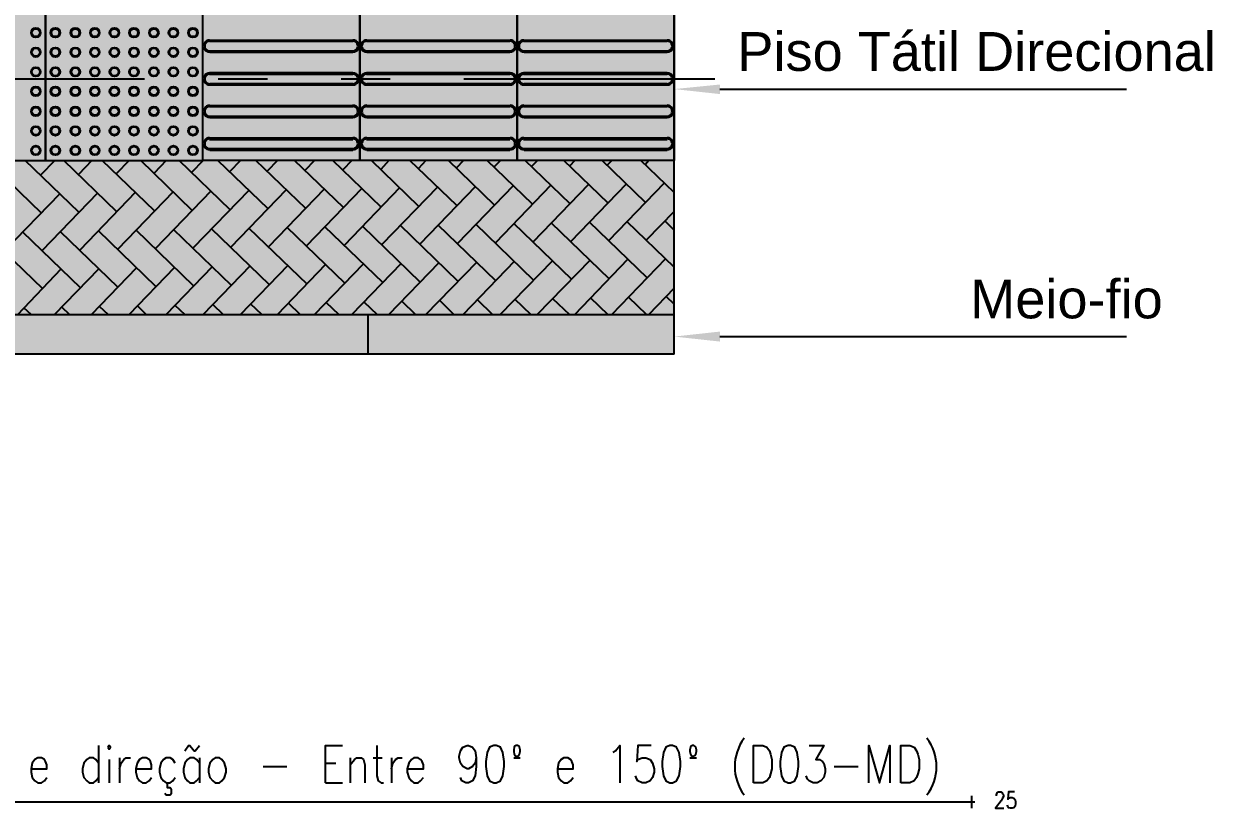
# Model space of a CAD drawing. Header units: feet. Extents: x 203667 to 205527, y 9204857 to 9205156.
# Drawn here: x 203754.477 to 203757.5, y 9204926.021 to 9204928.015 of the extents above; entities that cross this region are included whole.
import ezdxf

# ---------------------------------------------------------------- set-up
doc = ezdxf.new("R2010")
doc.units = ezdxf.units.FT
doc.header["$LTSCALE"] = 0.3
doc.header["$MEASUREMENT"] = 0
doc.layers.add('PDF_0', color=7, linetype='Continuous', true_color=0x929498)
doc.layers.add('PDF_A_Piso_Tatil', color=7, linetype='Continuous', true_color=0xffffa3)
for name, color, linetype in [('PDF_A_Cotas', 7, 'Continuous'), ('PDF_A_Texto', 7, 'Continuous'), ('PDF_Text', 7, 'Continuous')]:
    doc.layers.add(name, color=color, linetype=linetype)
doc.styles.add('PDF Arial', font='arial.ttf')

msp = doc.modelspace()

# ---------------------------------------------------------------- hatches: boundary and pattern name
at = {"layer": 'PDF_0', "true_color": 0xf7f7f7, "transparency": 33554559}
msp.add_hatch(color=7, dxfattribs=at).paths.add_polyline_path([(203754.1328, 9204929.6659), (203753.7532, 9204929.6659), (203753.7532, 9204927.8747), (203753.7553, 9204927.825), (203753.7616, 9204927.7763), (203753.7722, 9204927.7277), (203753.7859, 9204927.6801), (203753.7912, 9204927.6674), (203753.8039, 9204927.6346), (203753.8261, 9204927.5892), (203753.8515, 9204927.5469), (203753.88, 9204927.5067), (203753.9118, 9204927.4686), (203753.9467, 9204927.4337), (203753.9847, 9204927.402), (203754.0249, 9204927.3735), (203754.0672, 9204927.3481), (203754.1127, 9204927.3259), (203754.1581, 9204927.3079), (203754.2057, 9204927.2942), (203754.2544, 9204927.2836), (203754.3041, 9204927.2772), (203754.3527, 9204927.2751), (203756.1313, 9204927.2751), (203756.1313, 9204927.6674), (203754.1328, 9204927.6674)])
at = {"layer": 'PDF_A_Cotas', "true_color": 0xdfdfdf, "transparency": 33554559}
msp.add_hatch(color=254, dxfattribs=at).paths.add_polyline_path([(203753.7532, 9204929.6659), (203753.6538, 9204929.6659), (203753.6538, 9204927.8747), (203753.6559, 9204927.825), (203753.6559, 9204927.8229), (203753.6612, 9204927.7763), (203753.6612, 9204927.771), (203753.6696, 9204927.7277), (203753.6707, 9204927.7192), (203753.6813, 9204927.6801), (203753.6844, 9204927.6685), (203753.6971, 9204927.6346), (203753.7024, 9204927.6198), (203753.7151, 9204927.5892), (203753.7225, 9204927.5712), (203753.7362, 9204927.5469), (203753.7468, 9204927.5257), (203753.7584, 9204927.5067), (203753.7838, 9204927.4686), (203753.806, 9204927.439), (203753.8103, 9204927.4337), (203753.8377, 9204927.402), (203753.8399, 9204927.3988), (203753.8663, 9204927.3735), (203753.8769, 9204927.3618), (203753.8938, 9204927.3481), (203753.9171, 9204927.328), (203753.9202, 9204927.3259), (203753.9445, 9204927.3079), (203753.9594, 9204927.2973), (203753.9646, 9204927.2942), (203753.9932, 9204927.2751), (203754.0038, 9204927.2688), (203754.0492, 9204927.2445), (203754.0979, 9204927.2233), (203754.1465, 9204927.2064), (203754.1973, 9204927.1926), (203754.2491, 9204927.1831), (203754.3009, 9204927.1778), (203754.3527, 9204927.1757), (203756.1313, 9204927.1757), (203756.1313, 9204927.2751), (203754.3527, 9204927.2751), (203754.3041, 9204927.2772), (203754.2544, 9204927.2836), (203754.2057, 9204927.2942), (203754.1952, 9204927.2973), (203754.1581, 9204927.3079), (203754.1127, 9204927.3259), (203754.1074, 9204927.328), (203754.0672, 9204927.3481), (203754.0429, 9204927.3618), (203754.0249, 9204927.3735), (203753.989, 9204927.3988), (203753.9847, 9204927.402), (203753.9467, 9204927.4337), (203753.9424, 9204927.439), (203753.9118, 9204927.4686), (203753.9023, 9204927.4813), (203753.88, 9204927.5067), (203753.8663, 9204927.5257), (203753.8515, 9204927.5469), (203753.8367, 9204927.5712), (203753.8261, 9204927.5892), (203753.8113, 9204927.6198), (203753.8039, 9204927.6346), (203753.7902, 9204927.6685), (203753.7859, 9204927.6801), (203753.7743, 9204927.7192), (203753.7722, 9204927.7277), (203753.7627, 9204927.771), (203753.7616, 9204927.7763), (203753.7563, 9204927.8229), (203753.7553, 9204927.825), (203753.7532, 9204927.8747)])
at = {"layer": 'PDF_A_Piso_Tatil', "transparency": 33554559}
msp.add_hatch(color=256, dxfattribs=at).paths.add_polyline_path([(203754.9322, 9204928.4668), (203754.5473, 9204928.4668), (203754.5473, 9204929.6659), (203754.1328, 9204929.6659), (203754.1328, 9204927.6674), (203756.1313, 9204927.6674), (203756.1313, 9204928.0819), (203754.9322, 9204928.0819)])

# ---------------------------------------------------------------- linework, layer by layer
at = {"layer": 'PDF_0', "color": 7, "lineweight": 25}
for points in [[(203756.1313, 9204927.1757), (203756.1313, 9204928.6942), (203755.1595, 9204928.6942)], [(203755.3139, 9204927.973), (203754.9491, 9204927.973)], [(203754.9491, 9204927.9709), (203755.3139, 9204927.9709)], [(203755.7136, 9204927.973), (203755.3488, 9204927.973)], [(203755.3488, 9204927.9709), (203755.7136, 9204927.9709)], [(203756.1133, 9204927.973), (203755.7485, 9204927.973)], [(203755.7485, 9204927.9709), (203756.1133, 9204927.9709)], [(203755.3139, 9204927.9455), (203754.9502, 9204927.9455)], [(203754.9502, 9204927.9434), (203755.3139, 9204927.9434)], [(203755.7136, 9204927.9455), (203755.3499, 9204927.9455)], [(203755.3499, 9204927.9434), (203755.7136, 9204927.9434)], [(203756.1133, 9204927.9455), (203755.7496, 9204927.9455)], [(203755.7496, 9204927.9434), (203756.1133, 9204927.9434)], [(203754.7841, 9204927.8747), (203753.5353, 9204927.8747), (203752.8966, 9204927.8747)], [(203755.3139, 9204927.8905), (203754.9491, 9204927.8905)], [(203754.9491, 9204927.8874), (203755.3139, 9204927.8874)], [(203755.0971, 9204927.8747), (203754.9713, 9204927.8747)], [(203755.4091, 9204927.8747), (203755.2843, 9204927.8747)], [(203755.7136, 9204927.8905), (203755.3488, 9204927.8905)], [(203755.3488, 9204927.8874), (203755.7136, 9204927.8874)], [(203756.2349, 9204927.8747), (203755.5962, 9204927.8747)], [(203756.1133, 9204927.8905), (203755.7485, 9204927.8905)], [(203755.7485, 9204927.8874), (203756.1133, 9204927.8874)], [(203755.3139, 9204927.863), (203754.9502, 9204927.863)], [(203754.9502, 9204927.8599), (203755.3139, 9204927.8599)], [(203755.7136, 9204927.863), (203755.3499, 9204927.863)], [(203755.3499, 9204927.8599), (203755.7136, 9204927.8599)], [(203756.1133, 9204927.863), (203755.7496, 9204927.863)], [(203755.7496, 9204927.8599), (203756.1133, 9204927.8599)], [(203755.3139, 9204927.807), (203754.9491, 9204927.807)], [(203755.7136, 9204927.807), (203755.3488, 9204927.807)], [(203756.1133, 9204927.807), (203755.7485, 9204927.807)], [(203754.9491, 9204927.8049), (203755.3139, 9204927.8049)], [(203755.3139, 9204927.7795), (203754.9502, 9204927.7795)], [(203754.9502, 9204927.7774), (203755.3139, 9204927.7774)], [(203755.3488, 9204927.8049), (203755.7136, 9204927.8049)], [(203755.7136, 9204927.7795), (203755.3499, 9204927.7795)], [(203755.3499, 9204927.7774), (203755.7136, 9204927.7774)], [(203755.7485, 9204927.8049), (203756.1133, 9204927.8049)], [(203756.1133, 9204927.7795), (203755.7496, 9204927.7795)], [(203755.7496, 9204927.7774), (203756.1133, 9204927.7774)], [(203755.3139, 9204927.7245), (203754.9491, 9204927.7245)], [(203754.9491, 9204927.7213), (203755.3139, 9204927.7213)], [(203755.7136, 9204927.7245), (203755.3488, 9204927.7245)], [(203755.3488, 9204927.7213), (203755.7136, 9204927.7213)], [(203756.1133, 9204927.7245), (203755.7485, 9204927.7245)], [(203755.7485, 9204927.7213), (203756.1133, 9204927.7213)], [(203755.3139, 9204927.697), (203754.9502, 9204927.697)], [(203754.9502, 9204927.6939), (203755.3139, 9204927.6939)], [(203755.7136, 9204927.697), (203755.3499, 9204927.697)], [(203755.3499, 9204927.6939), (203755.7136, 9204927.6939)], [(203756.1133, 9204927.697), (203755.7496, 9204927.697)], [(203755.7496, 9204927.6939), (203756.1133, 9204927.6939)], [(203756.1313, 9204927.2751), (203754.3527, 9204927.2751)], [(203756.1313, 9204927.1757), (203754.3527, 9204927.1757), (203754.3527, 9204927.2751)], [(203755.352, 9204927.2751), (203755.352, 9204927.1757)]]:
    msp.add_lwpolyline(points, dxfattribs=at)
for points in [[(203754.9322, 9204927.6674), (203754.9322, 9204928.0819), (203755.3319, 9204928.0819), (203755.3319, 9204927.6674)], [(203755.3319, 9204927.6674), (203755.3319, 9204928.0819), (203755.7316, 9204928.0819), (203755.7316, 9204927.6674)], [(203755.7316, 9204927.6674), (203755.7316, 9204928.0819), (203756.1313, 9204928.0819), (203756.1313, 9204927.6674)], [(203754.1328, 9204927.6674), (203754.5325, 9204927.6674), (203754.5325, 9204928.0671), (203754.1328, 9204928.0671)], [(203754.5325, 9204927.6674), (203754.9322, 9204927.6674), (203754.9322, 9204928.0671), (203754.5325, 9204928.0671)]]:
    msp.add_lwpolyline(points, close=True, dxfattribs=at)
at = {"layer": 'PDF_0', "color": 251, "lineweight": 25, "true_color": 0x636363}
for points in [[(203754.5219, 9204927.5342), (203754.3834, 9204927.6674)], [(203754.6171, 9204927.5363), (203754.4807, 9204927.6674)], [(203754.5557, 9204927.6674), (203754.5198, 9204927.6304)], [(203754.7133, 9204927.5374), (203754.579, 9204927.6674)], [(203754.6498, 9204927.6674), (203754.616, 9204927.6325)], [(203754.8095, 9204927.5395), (203754.6763, 9204927.6674)], [(203754.745, 9204927.6674), (203754.7122, 9204927.6336)], [(203754.9057, 9204927.5405), (203754.7746, 9204927.6674)], [(203754.8391, 9204927.6674), (203754.8085, 9204927.6357)], [(203755.002, 9204927.5426), (203754.8719, 9204927.6674)], [(203754.9332, 9204927.6674), (203754.9036, 9204927.6368)], [(203755.0982, 9204927.5448), (203754.9702, 9204927.6674)], [(203755.0284, 9204927.6674), (203754.9999, 9204927.6389)], [(203755.1944, 9204927.5458), (203755.0675, 9204927.6674)], [(203755.1225, 9204927.6674), (203755.0961, 9204927.641)], [(203755.2906, 9204927.5479), (203755.1659, 9204927.6674)], [(203755.2166, 9204927.6674), (203755.1923, 9204927.642)], [(203755.3858, 9204927.549), (203755.2631, 9204927.6674)], [(203755.3118, 9204927.6674), (203755.2885, 9204927.6442)], [(203755.482, 9204927.5511), (203755.3615, 9204927.6674)], [(203755.4059, 9204927.6674), (203755.3848, 9204927.6452)], [(203755.5783, 9204927.5532), (203755.4588, 9204927.6674)], [(203755.5, 9204927.6674), (203755.481, 9204927.6473)], [(203755.6745, 9204927.5543), (203755.5571, 9204927.6674)], [(203755.5952, 9204927.6674), (203755.5772, 9204927.6484)], [(203755.7707, 9204927.5564), (203755.6554, 9204927.6674)], [(203755.6893, 9204927.6674), (203755.6724, 9204927.6505)], [(203755.8669, 9204927.5574), (203755.7527, 9204927.6674)], [(203755.7834, 9204927.6674), (203755.7686, 9204927.6526)], [(203755.9632, 9204927.5596), (203755.8511, 9204927.6674)], [(203755.8786, 9204927.6674), (203755.8648, 9204927.6537)], [(203756.0583, 9204927.5606), (203755.9484, 9204927.6674)], [(203755.9727, 9204927.6674), (203755.961, 9204927.6558)], [(203756.1313, 9204927.586), (203756.0467, 9204927.6674)], [(203756.0668, 9204927.6674), (203756.0573, 9204927.6568)], [(203755.2409, 9204927.5945), (203755.0992, 9204927.4485)], [(203755.3372, 9204927.5966), (203755.1955, 9204927.4496)], [(203755.4334, 9204927.5987), (203755.2917, 9204927.4517)], [(203755.5296, 9204927.5997), (203755.3879, 9204927.4538)], [(203755.6258, 9204927.6019), (203755.4841, 9204927.4549)], [(203755.7221, 9204927.6029), (203755.5804, 9204927.457)], [(203755.8172, 9204927.605), (203755.6766, 9204927.4581)], [(203755.9135, 9204927.6071), (203755.7718, 9204927.4602)], [(203756.0097, 9204927.6082), (203755.868, 9204927.4612)], [(203756.1059, 9204927.6103), (203755.9642, 9204927.4633)], [(203754.5684, 9204927.5828), (203754.4267, 9204927.4369)], [(203754.6646, 9204927.5849), (203754.523, 9204927.438)], [(203754.7609, 9204927.5871), (203754.6192, 9204927.4401)], [(203754.8571, 9204927.5881), (203754.7154, 9204927.4411)], [(203754.9533, 9204927.5902), (203754.8116, 9204927.4432)], [(203755.0495, 9204927.5913), (203754.9079, 9204927.4454)], [(203755.1447, 9204927.5934), (203755.003, 9204927.4464)], [(203756.1313, 9204927.5384), (203756.0604, 9204927.4655)], [(203755.6777, 9204927.3618), (203755.5307, 9204927.5035)], [(203755.7739, 9204927.3639), (203755.6269, 9204927.5056)], [(203755.8701, 9204927.3661), (203755.7231, 9204927.5078)], [(203755.9663, 9204927.3671), (203755.8193, 9204927.5088)], [(203756.0626, 9204927.3692), (203755.9156, 9204927.5109)], [(203756.1313, 9204927.3967), (203756.0118, 9204927.512)], [(203756.1313, 9204927.4908), (203756.108, 9204927.5141)], [(203754.5251, 9204927.3417), (203754.3781, 9204927.4834)], [(203754.6213, 9204927.3439), (203754.4743, 9204927.4855)], [(203754.7165, 9204927.346), (203754.5705, 9204927.4866)], [(203754.8127, 9204927.347), (203754.6668, 9204927.4887)], [(203754.9089, 9204927.3491), (203754.763, 9204927.4908)], [(203755.0051, 9204927.3502), (203754.8582, 9204927.4919)], [(203755.1014, 9204927.3523), (203754.9544, 9204927.494)], [(203755.1976, 9204927.3534), (203755.0506, 9204927.4951)], [(203755.2938, 9204927.3555), (203755.1468, 9204927.4972)], [(203755.39, 9204927.3576), (203755.2431, 9204927.4993)], [(203755.4852, 9204927.3587), (203755.3393, 9204927.5003)], [(203755.5814, 9204927.3608), (203755.4355, 9204927.5025)], [(203755.9177, 9204927.4147), (203755.7823, 9204927.2751)], [(203756.0129, 9204927.4158), (203755.8775, 9204927.2751)], [(203756.1091, 9204927.4179), (203755.9716, 9204927.2751)], [(203754.5716, 9204927.3914), (203754.4606, 9204927.2751)], [(203754.6678, 9204927.3925), (203754.5547, 9204927.2751)], [(203754.764, 9204927.3946), (203754.6488, 9204927.2751)], [(203754.8603, 9204927.3957), (203754.744, 9204927.2751)], [(203754.9565, 9204927.3978), (203754.8381, 9204927.2751)], [(203755.0527, 9204927.3999), (203754.9322, 9204927.2751)], [(203755.1489, 9204927.401), (203755.0273, 9204927.2751)], [(203755.2441, 9204927.4031), (203755.1215, 9204927.2751)], [(203755.3403, 9204927.4041), (203755.2156, 9204927.2751)], [(203755.4366, 9204927.4062), (203755.3107, 9204927.2751)], [(203755.5328, 9204927.4073), (203755.4048, 9204927.2751)], [(203755.629, 9204927.4094), (203755.499, 9204927.2751)], [(203755.7252, 9204927.4115), (203755.5941, 9204927.2751)], [(203755.8215, 9204927.4126), (203755.6882, 9204927.2751)], [(203756.1313, 9204927.3428), (203756.0657, 9204927.2751)], [(203754.4965, 9204927.2751), (203754.4775, 9204927.2931)], [(203754.5938, 9204927.2751), (203754.5737, 9204927.2952)], [(203754.6921, 9204927.2751), (203754.6699, 9204927.2963)], [(203754.7894, 9204927.2751), (203754.7662, 9204927.2984)], [(203754.8878, 9204927.2751), (203754.8624, 9204927.2994)], [(203754.985, 9204927.2751), (203754.9576, 9204927.3016)], [(203755.0834, 9204927.2751), (203755.0538, 9204927.3037)], [(203755.1807, 9204927.2751), (203755.15, 9204927.3047)], [(203755.279, 9204927.2751), (203755.2462, 9204927.3068)], [(203755.3763, 9204927.2751), (203755.3425, 9204927.3079)], [(203755.4746, 9204927.2751), (203755.4387, 9204927.31)], [(203755.5719, 9204927.2751), (203755.5349, 9204927.3121)], [(203755.6703, 9204927.2751), (203755.6311, 9204927.3132)], [(203755.7675, 9204927.2751), (203755.7263, 9204927.3153)], [(203755.8659, 9204927.2751), (203755.8225, 9204927.3164)], [(203755.9632, 9204927.2751), (203755.9187, 9204927.3185)], [(203756.0615, 9204927.2751), (203756.015, 9204927.3206)], [(203756.1313, 9204927.3026), (203756.1112, 9204927.3216)]]:
    msp.add_lwpolyline(points, dxfattribs=at)
at = {"layer": 'PDF_0', "color": 7, "lineweight": 25}
for centre, radius in [((203754.5076, 9204927.9926), 0.0122), ((203754.5076, 9204927.9926), 0.01), ((203754.5573, 9204927.9926), 0.0122), ((203754.5573, 9204927.9926), 0.01), ((203754.6081, 9204927.9926), 0.0122), ((203754.6081, 9204927.9926), 0.01), ((203754.6578, 9204927.9926), 0.0122), ((203754.6578, 9204927.9926), 0.01), ((203754.7075, 9204927.9926), 0.0122), ((203754.7075, 9204927.9926), 0.01), ((203754.7572, 9204927.9926), 0.0122), ((203754.7572, 9204927.9926), 0.01), ((203754.8079, 9204927.9926), 0.0122), ((203754.8079, 9204927.9926), 0.01), ((203754.8576, 9204927.9926), 0.0122), ((203754.8576, 9204927.9926), 0.01), ((203754.9073, 9204927.9926), 0.0122), ((203754.9073, 9204927.9926), 0.01), ((203754.5076, 9204927.9429), 0.0122), ((203754.5076, 9204927.9429), 0.01), ((203754.5573, 9204927.9429), 0.0122), ((203754.5573, 9204927.9429), 0.01), ((203754.6081, 9204927.9429), 0.0122), ((203754.6081, 9204927.9429), 0.01), ((203754.6578, 9204927.9429), 0.0122), ((203754.6578, 9204927.9429), 0.01), ((203754.7075, 9204927.9429), 0.0122), ((203754.7075, 9204927.9429), 0.01), ((203754.7572, 9204927.9429), 0.0122), ((203754.7572, 9204927.9429), 0.01), ((203754.8079, 9204927.9429), 0.0122), ((203754.8079, 9204927.9429), 0.01), ((203754.8576, 9204927.9429), 0.0122), ((203754.8576, 9204927.9429), 0.01), ((203754.9073, 9204927.9429), 0.0122), ((203754.9073, 9204927.9429), 0.01), ((203754.5076, 9204927.8932), 0.0122), ((203754.5076, 9204927.8932), 0.01), ((203754.5573, 9204927.8932), 0.0122), ((203754.5573, 9204927.8932), 0.01), ((203754.6081, 9204927.8932), 0.0122), ((203754.6081, 9204927.8932), 0.01), ((203754.6578, 9204927.8932), 0.0122), ((203754.6578, 9204927.8932), 0.01), ((203754.7075, 9204927.8932), 0.0122), ((203754.7075, 9204927.8932), 0.01), ((203754.7572, 9204927.8932), 0.0122), ((203754.7572, 9204927.8932), 0.01), ((203754.8079, 9204927.8932), 0.0122), ((203754.8079, 9204927.8932), 0.01), ((203754.8576, 9204927.8932), 0.0122), ((203754.8576, 9204927.8932), 0.01), ((203754.9073, 9204927.8932), 0.0122), ((203754.9073, 9204927.8932), 0.01), ((203754.5076, 9204927.8435), 0.0122), ((203754.5076, 9204927.8435), 0.01), ((203754.5573, 9204927.8435), 0.0122), ((203754.5573, 9204927.8435), 0.01), ((203754.6081, 9204927.8435), 0.0122), ((203754.6081, 9204927.8435), 0.01), ((203754.6578, 9204927.8435), 0.0122), ((203754.6578, 9204927.8435), 0.01), ((203754.7075, 9204927.8435), 0.0122), ((203754.7075, 9204927.8435), 0.01), ((203754.7572, 9204927.8435), 0.0122), ((203754.7572, 9204927.8435), 0.01), ((203754.8079, 9204927.8435), 0.0122), ((203754.8079, 9204927.8435), 0.01), ((203754.8576, 9204927.8435), 0.0122), ((203754.8576, 9204927.8435), 0.01), ((203754.9073, 9204927.8435), 0.0122), ((203754.9073, 9204927.8435), 0.01), ((203754.5076, 9204927.7927), 0.0122), ((203754.5076, 9204927.7927), 0.01), ((203754.5573, 9204927.7927), 0.0122), ((203754.5573, 9204927.7927), 0.01), ((203754.6081, 9204927.7927), 0.0122), ((203754.6081, 9204927.7927), 0.01), ((203754.6578, 9204927.7927), 0.0122), ((203754.6578, 9204927.7927), 0.01), ((203754.7075, 9204927.7927), 0.0122), ((203754.7075, 9204927.7927), 0.01), ((203754.7572, 9204927.7927), 0.0122), ((203754.7572, 9204927.7927), 0.01), ((203754.8079, 9204927.7927), 0.0122), ((203754.8079, 9204927.7927), 0.01), ((203754.8576, 9204927.7927), 0.0122), ((203754.8576, 9204927.7927), 0.01), ((203754.9073, 9204927.7927), 0.0122), ((203754.9073, 9204927.7927), 0.01), ((203754.5076, 9204927.743), 0.0122), ((203754.5076, 9204927.743), 0.01), ((203754.5573, 9204927.743), 0.0122), ((203754.5573, 9204927.743), 0.01), ((203754.6081, 9204927.743), 0.0122), ((203754.6081, 9204927.743), 0.01), ((203754.6578, 9204927.743), 0.0122), ((203754.6578, 9204927.743), 0.01), ((203754.7075, 9204927.743), 0.0122), ((203754.7075, 9204927.743), 0.01), ((203754.7572, 9204927.743), 0.0122), ((203754.7572, 9204927.743), 0.01), ((203754.8079, 9204927.743), 0.0122), ((203754.8079, 9204927.743), 0.01), ((203754.8576, 9204927.743), 0.0122), ((203754.8576, 9204927.743), 0.01), ((203754.9073, 9204927.743), 0.0122), ((203754.9073, 9204927.743), 0.01), ((203754.5076, 9204927.6933), 0.0122), ((203754.5076, 9204927.6933), 0.01), ((203754.5573, 9204927.6933), 0.0122), ((203754.5573, 9204927.6933), 0.01), ((203754.6081, 9204927.6933), 0.0122), ((203754.6081, 9204927.6933), 0.01), ((203754.6578, 9204927.6933), 0.0122), ((203754.6578, 9204927.6933), 0.01), ((203754.7075, 9204927.6933), 0.0122), ((203754.7075, 9204927.6933), 0.01), ((203754.7572, 9204927.6933), 0.0122), ((203754.7572, 9204927.6933), 0.01), ((203754.8079, 9204927.6933), 0.0122), ((203754.8079, 9204927.6933), 0.01), ((203754.8576, 9204927.6933), 0.0122), ((203754.8576, 9204927.6933), 0.01), ((203754.9073, 9204927.6933), 0.0122), ((203754.9073, 9204927.6933), 0.01)]:
    msp.add_circle(centre, radius, dxfattribs=at)
for centre, radius, start, end in [((203754.9496, 9204927.9587), 0.0153, 89.9836, 271.3732), ((203754.9496, 9204927.9587), 0.0122, 89.9836, 271.3733), ((203755.3144, 9204927.9587), 0.0153, 268.6157, 90.011), ((203755.3144, 9204927.9587), 0.0122, 268.6267, 90.0164), ((203755.3493, 9204927.9587), 0.0153, 89.9836, 271.3732), ((203755.3493, 9204927.9587), 0.0122, 89.9836, 271.3733), ((203755.7141, 9204927.9587), 0.0153, 268.6157, 90.011), ((203755.7141, 9204927.9587), 0.0122, 268.6267, 90.0164), ((203755.749, 9204927.9587), 0.0153, 89.9836, 271.3732), ((203755.749, 9204927.9587), 0.0122, 89.9836, 271.3733), ((203756.1138, 9204927.9587), 0.0153, 268.6157, 90.011), ((203756.1138, 9204927.9587), 0.0122, 268.6267, 90.0164), ((203754.9496, 9204927.8752), 0.0153, 89.9836, 271.3732), ((203754.9496, 9204927.8752), 0.0122, 89.9836, 271.3733), ((203755.3144, 9204927.8752), 0.0153, 268.6157, 90.011), ((203755.3144, 9204927.8752), 0.0122, 268.6267, 90.0164), ((203755.3493, 9204927.8752), 0.0153, 89.9836, 271.3732), ((203755.3493, 9204927.8752), 0.0122, 89.9836, 271.3733), ((203755.7141, 9204927.8752), 0.0153, 268.6157, 90.011), ((203755.7141, 9204927.8752), 0.0122, 268.6267, 90.0164), ((203755.749, 9204927.8752), 0.0153, 89.9836, 271.3732), ((203755.749, 9204927.8752), 0.0122, 89.9836, 271.3733), ((203756.1138, 9204927.8752), 0.0153, 268.6157, 90.011), ((203756.1138, 9204927.8752), 0.0122, 268.6267, 90.0164), ((203754.9496, 9204927.7927), 0.0153, 89.9836, 271.3732), ((203755.3144, 9204927.7927), 0.0153, 268.6157, 90.011), ((203755.3493, 9204927.7927), 0.0153, 89.9836, 271.3732), ((203755.7141, 9204927.7927), 0.0153, 268.6157, 90.011), ((203755.749, 9204927.7927), 0.0153, 89.9836, 271.3732), ((203756.1138, 9204927.7927), 0.0153, 268.6157, 90.011), ((203754.9496, 9204927.7927), 0.0122, 89.9836, 271.3733), ((203755.3144, 9204927.7927), 0.0122, 268.6267, 90.0164), ((203755.3493, 9204927.7927), 0.0122, 89.9836, 271.3733), ((203755.7141, 9204927.7927), 0.0122, 268.6267, 90.0164), ((203755.749, 9204927.7927), 0.0122, 89.9836, 271.3733), ((203756.1138, 9204927.7927), 0.0122, 268.6267, 90.0164), ((203754.9496, 9204927.7102), 0.0153, 89.9836, 271.3732), ((203754.9496, 9204927.7102), 0.0122, 89.9836, 271.3733), ((203755.3144, 9204927.7102), 0.0153, 268.6157, 90.011), ((203755.3144, 9204927.7102), 0.0122, 268.6267, 90.0164), ((203755.3493, 9204927.7102), 0.0153, 89.9836, 271.3732), ((203755.3493, 9204927.7102), 0.0122, 89.9836, 271.3733), ((203755.7141, 9204927.7102), 0.0153, 268.6157, 90.011), ((203755.7141, 9204927.7102), 0.0122, 268.6267, 90.0164), ((203755.749, 9204927.7102), 0.0153, 89.9836, 271.3732), ((203755.749, 9204927.7102), 0.0122, 89.9836, 271.3733), ((203756.1138, 9204927.7102), 0.0153, 268.6157, 90.011), ((203756.1138, 9204927.7102), 0.0122, 268.6267, 90.0164)]:
    msp.add_arc(centre, radius, start, end, dxfattribs=at)
at = {"layer": 'PDF_A_Texto', "lineweight": 25}
for points in [[(203756.2476, 9204927.8493), (203757.2818, 9204927.8493)], [(203756.2476, 9204927.2201), (203757.2818, 9204927.2201)], [(203754.6668, 9204926.1807), (203754.6668, 9204926.0855)], [(203754.8867, 9204926.1669), (203754.8962, 9204926.1807), (203754.8994, 9204926.1807), (203754.91, 9204926.1669), (203754.9131, 9204926.1669), (203754.9237, 9204926.1807)], [(203755.2441, 9204926.0855), (203755.2441, 9204926.1807), (203755.2875, 9204926.1807)], [(203755.3752, 9204926.1807), (203755.3752, 9204926.1035), (203755.3784, 9204926.0908), (203755.3858, 9204926.0855), (203755.3922, 9204926.0855)], [(203755.628, 9204926.149), (203755.6248, 9204926.1352), (203755.6184, 9204926.1268), (203755.6079, 9204926.1215), (203755.6047, 9204926.1215), (203755.5941, 9204926.1268), (203755.5878, 9204926.1352), (203755.5846, 9204926.149), (203755.5846, 9204926.1532), (203755.5878, 9204926.1669), (203755.5941, 9204926.1765), (203755.6047, 9204926.1807), (203755.6079, 9204926.1807), (203755.6184, 9204926.1765), (203755.6248, 9204926.1669), (203755.628, 9204926.149), (203755.628, 9204926.1268), (203755.6248, 9204926.1035), (203755.6184, 9204926.0908), (203755.6079, 9204926.0855), (203755.6015, 9204926.0855), (203755.5909, 9204926.0908), (203755.5878, 9204926.0993)], [(203755.9758, 9204926.1627), (203755.9822, 9204926.1669), (203755.9928, 9204926.1807), (203755.9928, 9204926.0855)], [(203756.0731, 9204926.1807), (203756.0393, 9204926.1807), (203756.0361, 9204926.1395), (203756.0393, 9204926.1447), (203756.0499, 9204926.149), (203756.0594, 9204926.149), (203756.07, 9204926.1447), (203756.0763, 9204926.1352), (203756.0805, 9204926.1215), (203756.0805, 9204926.113), (203756.0763, 9204926.0993), (203756.07, 9204926.0908), (203756.0594, 9204926.0855), (203756.0499, 9204926.0855), (203756.0393, 9204926.0908), (203756.0361, 9204926.095), (203756.0329, 9204926.1035)], [(203756.4749, 9204926.1807), (203756.512, 9204926.1807), (203756.4919, 9204926.1447), (203756.5014, 9204926.1447), (203756.5088, 9204926.1395), (203756.512, 9204926.1352), (203756.5151, 9204926.1215), (203756.5151, 9204926.113), (203756.512, 9204926.0993), (203756.5046, 9204926.0908), (203756.495, 9204926.0855), (203756.4845, 9204926.0855), (203756.4749, 9204926.0908), (203756.4707, 9204926.095), (203756.4675, 9204926.1035)], [(203756.6262, 9204926.0855), (203756.6262, 9204926.1807), (203756.6537, 9204926.0855), (203756.6801, 9204926.1807), (203756.6801, 9204926.0855)], [(203754.4955, 9204926.1215), (203754.5356, 9204926.1215), (203754.5356, 9204926.131), (203754.5325, 9204926.1395), (203754.5293, 9204926.1447), (203754.5219, 9204926.149), (203754.5124, 9204926.149), (203754.505, 9204926.1447), (203754.4986, 9204926.1352), (203754.4955, 9204926.1215), (203754.4955, 9204926.113), (203754.4986, 9204926.0993), (203754.505, 9204926.0908), (203754.5124, 9204926.0855), (203754.5219, 9204926.0855), (203754.5293, 9204926.0908), (203754.5356, 9204926.0993)], [(203754.6668, 9204926.1352), (203754.6604, 9204926.1447), (203754.6541, 9204926.149), (203754.6435, 9204926.149), (203754.6372, 9204926.1447), (203754.6298, 9204926.1352), (203754.6266, 9204926.1215), (203754.6266, 9204926.113), (203754.6298, 9204926.0993), (203754.6372, 9204926.0908), (203754.6435, 9204926.0855), (203754.6541, 9204926.0855), (203754.6604, 9204926.0908), (203754.6668, 9204926.0993)], [(203754.6943, 9204926.1447), (203754.6943, 9204926.0855)], [(203754.7207, 9204926.149), (203754.7207, 9204926.0855)], [(203754.7207, 9204926.1215), (203754.7249, 9204926.1352), (203754.7313, 9204926.1447), (203754.7376, 9204926.149), (203754.7482, 9204926.149)], [(203754.7619, 9204926.1215), (203754.8021, 9204926.1215), (203754.8021, 9204926.131), (203754.7989, 9204926.1395), (203754.7958, 9204926.1447), (203754.7884, 9204926.149), (203754.7788, 9204926.149), (203754.7714, 9204926.1447), (203754.7651, 9204926.1352), (203754.7619, 9204926.1215), (203754.7619, 9204926.113), (203754.7651, 9204926.0993), (203754.7714, 9204926.0908), (203754.7788, 9204926.0855), (203754.7884, 9204926.0855), (203754.7958, 9204926.0908), (203754.8021, 9204926.0993)], [(203754.8624, 9204926.1352), (203754.856, 9204926.1447), (203754.8497, 9204926.149), (203754.8391, 9204926.149), (203754.8328, 9204926.1447), (203754.8254, 9204926.1352), (203754.8222, 9204926.1215), (203754.8222, 9204926.113), (203754.8254, 9204926.0993), (203754.8328, 9204926.0908), (203754.8391, 9204926.0855), (203754.8497, 9204926.0855), (203754.856, 9204926.0908), (203754.8624, 9204926.0993)], [(203754.9237, 9204926.1352), (203754.9163, 9204926.1447), (203754.91, 9204926.149), (203754.8994, 9204926.149), (203754.8931, 9204926.1447), (203754.8867, 9204926.1352), (203754.8835, 9204926.1215), (203754.8835, 9204926.113), (203754.8867, 9204926.0993), (203754.8931, 9204926.0908), (203754.8994, 9204926.0855), (203754.91, 9204926.0855), (203754.9163, 9204926.0908), (203754.9237, 9204926.0993)], [(203754.9237, 9204926.149), (203754.9237, 9204926.0855)], [(203755.3076, 9204926.149), (203755.3076, 9204926.0855)], [(203755.3076, 9204926.131), (203755.3181, 9204926.1447), (203755.3245, 9204926.149), (203755.3351, 9204926.149), (203755.3414, 9204926.1447), (203755.3446, 9204926.131), (203755.3446, 9204926.0855)], [(203755.3657, 9204926.149), (203755.389, 9204926.149)], [(203755.4122, 9204926.149), (203755.4122, 9204926.0855)], [(203755.4122, 9204926.1215), (203755.4154, 9204926.1352), (203755.4228, 9204926.1447), (203755.4292, 9204926.149), (203755.4397, 9204926.149)], [(203755.4524, 9204926.1215), (203755.4937, 9204926.1215), (203755.4937, 9204926.131), (203755.4905, 9204926.1395), (203755.4863, 9204926.1447), (203755.4799, 9204926.149), (203755.4693, 9204926.149), (203755.463, 9204926.1447), (203755.4567, 9204926.1352), (203755.4524, 9204926.1215), (203755.4524, 9204926.113), (203755.4567, 9204926.0993), (203755.463, 9204926.0908), (203755.4693, 9204926.0855), (203755.4799, 9204926.0855), (203755.4863, 9204926.0908), (203755.4937, 9204926.0993)], [(203755.7231, 9204926.149), (203755.74, 9204926.149)], [(203755.8342, 9204926.1215), (203755.8743, 9204926.1215), (203755.8743, 9204926.131), (203755.8712, 9204926.1395), (203755.868, 9204926.1447), (203755.8606, 9204926.149), (203755.8511, 9204926.149), (203755.8437, 9204926.1447), (203755.8373, 9204926.1352), (203755.8342, 9204926.1215), (203755.8342, 9204926.113), (203755.8373, 9204926.0993), (203755.8437, 9204926.0908), (203755.8511, 9204926.0855), (203755.8606, 9204926.0855), (203755.868, 9204926.0908), (203755.8743, 9204926.0993)], [(203756.1715, 9204926.149), (203756.1884, 9204926.149)], [(203755.0855, 9204926.1268), (203755.1458, 9204926.1268)], [(203755.2441, 9204926.1352), (203755.2705, 9204926.1352)], [(203756.5384, 9204926.1268), (203756.5997, 9204926.1268)], [(203754.836, 9204926.0591), (203754.8391, 9204926.0549), (203754.8497, 9204926.0549), (203754.8529, 9204926.0591), (203754.8529, 9204926.0675), (203754.8497, 9204926.0728), (203754.8423, 9204926.0728), (203754.8423, 9204926.0855)], [(203755.2441, 9204926.0855), (203755.2875, 9204926.0855)], [(203756.8873, 9204926.0527), (203756.8873, 9204926.021)], [(203756.9508, 9204926.0527), (203756.9508, 9204926.0549), (203756.9518, 9204926.058), (203756.9529, 9204926.0601), (203756.9561, 9204926.0623), (203756.9624, 9204926.0623), (203756.9656, 9204926.0601), (203756.9666, 9204926.058), (203756.9688, 9204926.0549), (203756.9688, 9204926.0506), (203756.9666, 9204926.0464), (203756.9635, 9204926.0401), (203756.9487, 9204926.021), (203756.9698, 9204926.021)], [(203756.9973, 9204926.0623), (203756.9815, 9204926.0623), (203756.9804, 9204926.0443), (203756.9815, 9204926.0464), (203756.9867, 9204926.0485), (203756.991, 9204926.0485), (203756.9952, 9204926.0464), (203756.9984, 9204926.0422), (203756.9994, 9204926.0369), (203756.9994, 9204926.0327), (203756.9984, 9204926.0263), (203756.9952, 9204926.0221), (203756.991, 9204926.021), (203756.9867, 9204926.021), (203756.9815, 9204926.0221), (203756.9804, 9204926.0242), (203756.9793, 9204926.0284)], [(203753.2488, 9204926.0369), (203756.8958, 9204926.0369)]]:
    msp.add_lwpolyline(points, dxfattribs=at)
for points in [[(203754.6911, 9204926.1765), (203754.6943, 9204926.1712), (203754.6974, 9204926.1765), (203754.6943, 9204926.1807)], [(203755.6724, 9204926.1807), (203755.6618, 9204926.1765), (203755.6554, 9204926.1627), (203755.6523, 9204926.1395), (203755.6523, 9204926.1268), (203755.6554, 9204926.1035), (203755.6618, 9204926.0908), (203755.6724, 9204926.0855), (203755.6787, 9204926.0855), (203755.6893, 9204926.0908), (203755.6956, 9204926.1035), (203755.6988, 9204926.1268), (203755.6988, 9204926.1395), (203755.6956, 9204926.1627), (203755.6893, 9204926.1765), (203755.6787, 9204926.1807)], [(203755.7326, 9204926.1807), (203755.7295, 9204926.1807), (203755.7263, 9204926.1786), (203755.7242, 9204926.1765), (203755.7231, 9204926.1691), (203755.7231, 9204926.1648), (203755.7242, 9204926.1585), (203755.7263, 9204926.1553), (203755.7295, 9204926.1532), (203755.7326, 9204926.1532), (203755.7358, 9204926.1553), (203755.7379, 9204926.1585), (203755.74, 9204926.1648), (203755.74, 9204926.1691), (203755.7379, 9204926.1765), (203755.7358, 9204926.1786)], [(203756.1207, 9204926.1807), (203756.1101, 9204926.1765), (203756.1038, 9204926.1627), (203756.1006, 9204926.1395), (203756.1006, 9204926.1268), (203756.1038, 9204926.1035), (203756.1101, 9204926.0908), (203756.1207, 9204926.0855), (203756.1271, 9204926.0855), (203756.1376, 9204926.0908), (203756.144, 9204926.1035), (203756.1471, 9204926.1268), (203756.1471, 9204926.1395), (203756.144, 9204926.1627), (203756.1376, 9204926.1765), (203756.1271, 9204926.1807)], [(203756.181, 9204926.1807), (203756.1778, 9204926.1807), (203756.1746, 9204926.1786), (203756.1725, 9204926.1765), (203756.1715, 9204926.1691), (203756.1715, 9204926.1648), (203756.1725, 9204926.1585), (203756.1746, 9204926.1553), (203756.1778, 9204926.1532), (203756.181, 9204926.1532), (203756.1842, 9204926.1553), (203756.1863, 9204926.1585), (203756.1884, 9204926.1648), (203756.1884, 9204926.1691), (203756.1863, 9204926.1765), (203756.1842, 9204926.1786)], [(203756.3333, 9204926.0855), (203756.3333, 9204926.1807), (203756.3565, 9204926.1807), (203756.3671, 9204926.1765), (203756.3734, 9204926.1669), (203756.3766, 9204926.1585), (203756.3798, 9204926.1447), (203756.3798, 9204926.1215), (203756.3766, 9204926.1088), (203756.3734, 9204926.0993), (203756.3671, 9204926.0908), (203756.3565, 9204926.0855)], [(203756.421, 9204926.1807), (203756.4104, 9204926.1765), (203756.4041, 9204926.1627), (203756.4009, 9204926.1395), (203756.4009, 9204926.1268), (203756.4041, 9204926.1035), (203756.4104, 9204926.0908), (203756.421, 9204926.0855), (203756.4274, 9204926.0855), (203756.4379, 9204926.0908), (203756.4443, 9204926.1035), (203756.4475, 9204926.1268), (203756.4475, 9204926.1395), (203756.4443, 9204926.1627), (203756.4379, 9204926.1765), (203756.4274, 9204926.1807)], [(203756.7076, 9204926.0855), (203756.7076, 9204926.1807), (203756.7308, 9204926.1807), (203756.7414, 9204926.1765), (203756.7478, 9204926.1669), (203756.7509, 9204926.1585), (203756.7541, 9204926.1447), (203756.7541, 9204926.1215), (203756.7509, 9204926.1088), (203756.7478, 9204926.0993), (203756.7414, 9204926.0908), (203756.7308, 9204926.0855)], [(203754.9639, 9204926.149), (203754.9576, 9204926.1447), (203754.9502, 9204926.1352), (203754.947, 9204926.1215), (203754.947, 9204926.113), (203754.9502, 9204926.0993), (203754.9576, 9204926.0908), (203754.9639, 9204926.0855), (203754.9745, 9204926.0855), (203754.9808, 9204926.0908), (203754.9872, 9204926.0993), (203754.9914, 9204926.113), (203754.9914, 9204926.1215), (203754.9872, 9204926.1352), (203754.9808, 9204926.1447), (203754.9745, 9204926.149)]]:
    msp.add_lwpolyline(points, close=True, dxfattribs=at)
for centre, radius, start, end in [((203756.4069, 9204926.1268), 0.1215, 143.7194, 216.2806), ((203756.6815, 9204926.1268), 0.1173, 322.189, 37.811)]:
    msp.add_arc(centre, radius, start, end, dxfattribs=at)
at = {"layer": 'PDF_A_Texto', "transparency": 33554559}
for points in [[(203756.1313, 9204927.8493), (203756.2476, 9204927.8609), (203756.2476, 9204927.8366)], [(203756.1313, 9204927.2201), (203756.2476, 9204927.2328), (203756.2476, 9204927.2074)]]:
    msp.add_solid(points, dxfattribs=at)

# ---------------------------------------------------------------- texts
at = {"layer": 'PDF_Text', "attachment_point": 7, "style": 'PDF Arial'}
for s, insert, char_height in [('Piso Tátil Direcional', (203756.292, 9204927.8942), 0.098612), ('Meio-fio', (203756.8842, 9204927.265), 0.09862)]:
    msp.add_mtext(s, dxfattribs=dict(at, insert=insert, char_height=char_height))

doc.saveas('drawing.dxf')
